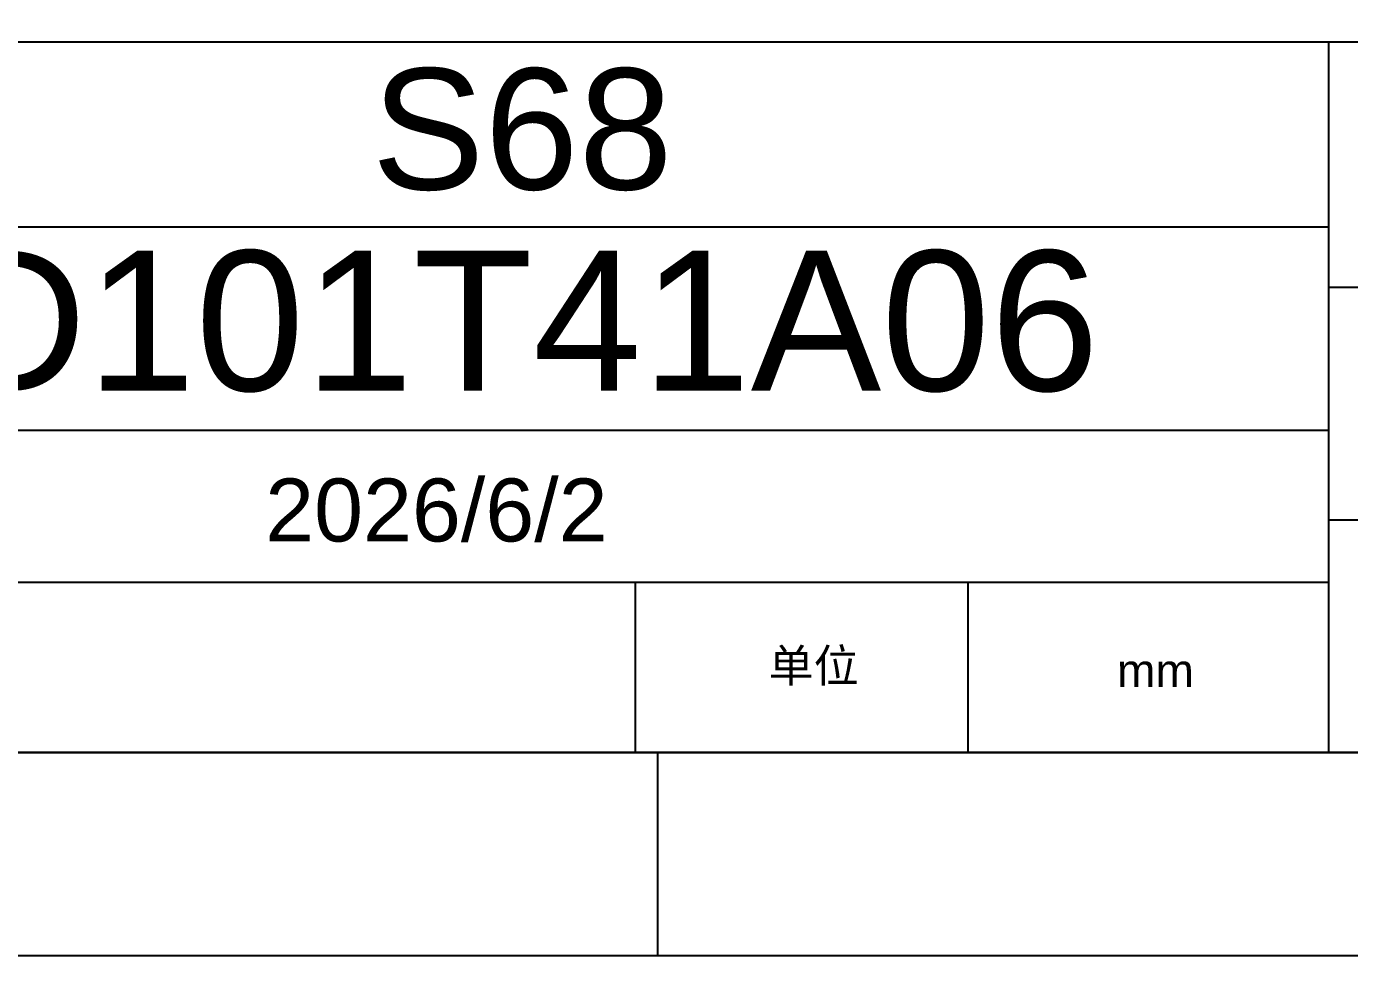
# Model space of a CAD drawing. Header units: millimetres. Extents: x 20905 to 43117, y -15595 to -5301.
# Drawn here: x 25309.5 to 25401.3, y -15444 to -15379.5 of the extents above; entities that cross this region are included whole.
import ezdxf

# ---------------------------------------------------------------- set-up
doc = ezdxf.new("R2010")
doc.units = ezdxf.units.MM
doc.header["$LTSCALE"] = 0.2
doc.layers.add('图形外框', color=7, linetype='Continuous')
doc.styles.add('宋体', font='arial.ttf')

msp = doc.modelspace()

# ---------------------------------------------------------------- linework, layer by layer
at = {"layer": '图形外框'}
for points in [[(24554.9575, -14775.179), (24554.9575, -15443.9841), (25529.2178, -15443.9841), (25529.2178, -14775.179)], [(24568.8242, -14789.2591), (24568.8242, -15429.904), (25515.3511, -15429.904), (25515.3511, -14789.2591)]]:
    msp.add_lwpolyline(points, close=True, dxfattribs=at)
at = {"layer": '图形外框', "color": 0}
for points in [[(25259.4882, -15380.5955), (25515.3511, -15380.5955)], [(25399.8027, -15380.5955), (25399.8027, -15429.904)], [(25399.8027, -15393.4656), (25259.4882, -15393.4656)], [(25399.8027, -15397.623), (25515.3511, -15397.623)], [(25399.8027, -15407.5606), (25259.4882, -15407.5606)], [(25399.8027, -15413.7635), (25515.3511, -15413.7635)], [(25399.8027, -15418.1161), (25259.4882, -15418.1161)], [(25351.7454, -15418.1161), (25351.7454, -15429.904)], [(25374.8115, -15418.1161), (25374.8115, -15429.904)]]:
    msp.add_lwpolyline(points, dxfattribs=at)
at = {"layer": '图形外框'}
for points in [[(25529.2178, -15443.9841), (25515.3511, -15429.904), (25259.5544, -15429.904)], [(25353.2873, -15429.904), (25353.2873, -15443.9841)]]:
    msp.add_lwpolyline(points, dxfattribs=at)

# ---------------------------------------------------------------- texts
at = {"layer": '图形外框', "color": 0, "style": '宋体'}
msp.add_text('mm', height=2.29283, dxfattribs=at).set_placement((25385.1465, -15425.3603))
at = {"layer": '图形外框', "attachment_point": 2, "style": '宋体'}
for s, insert, char_height, width in [('S68', (25343.903, -15382.4442), 8.4, 100.928046), ('D101T41A06', (25343.903, -15395.087), 9.72, 100.928046), ('{\\C4;2026/6/2}', (25337.9574, -15410.8947), 4.367295, 35.068666)]:
    msp.add_mtext(s, dxfattribs=dict(at, insert=insert, char_height=char_height, width=width))
at = {"layer": '图形外框', "color": 0, "insert": (25360.9881, -15422.7283), "char_height": 2.29283, "width": 12.767058, "attachment_point": 1, "style": '宋体'}
msp.add_mtext('{\\fSimSun|b0|i0|c134|p54;单位}', dxfattribs=at)

doc.saveas('drawing.dxf')
